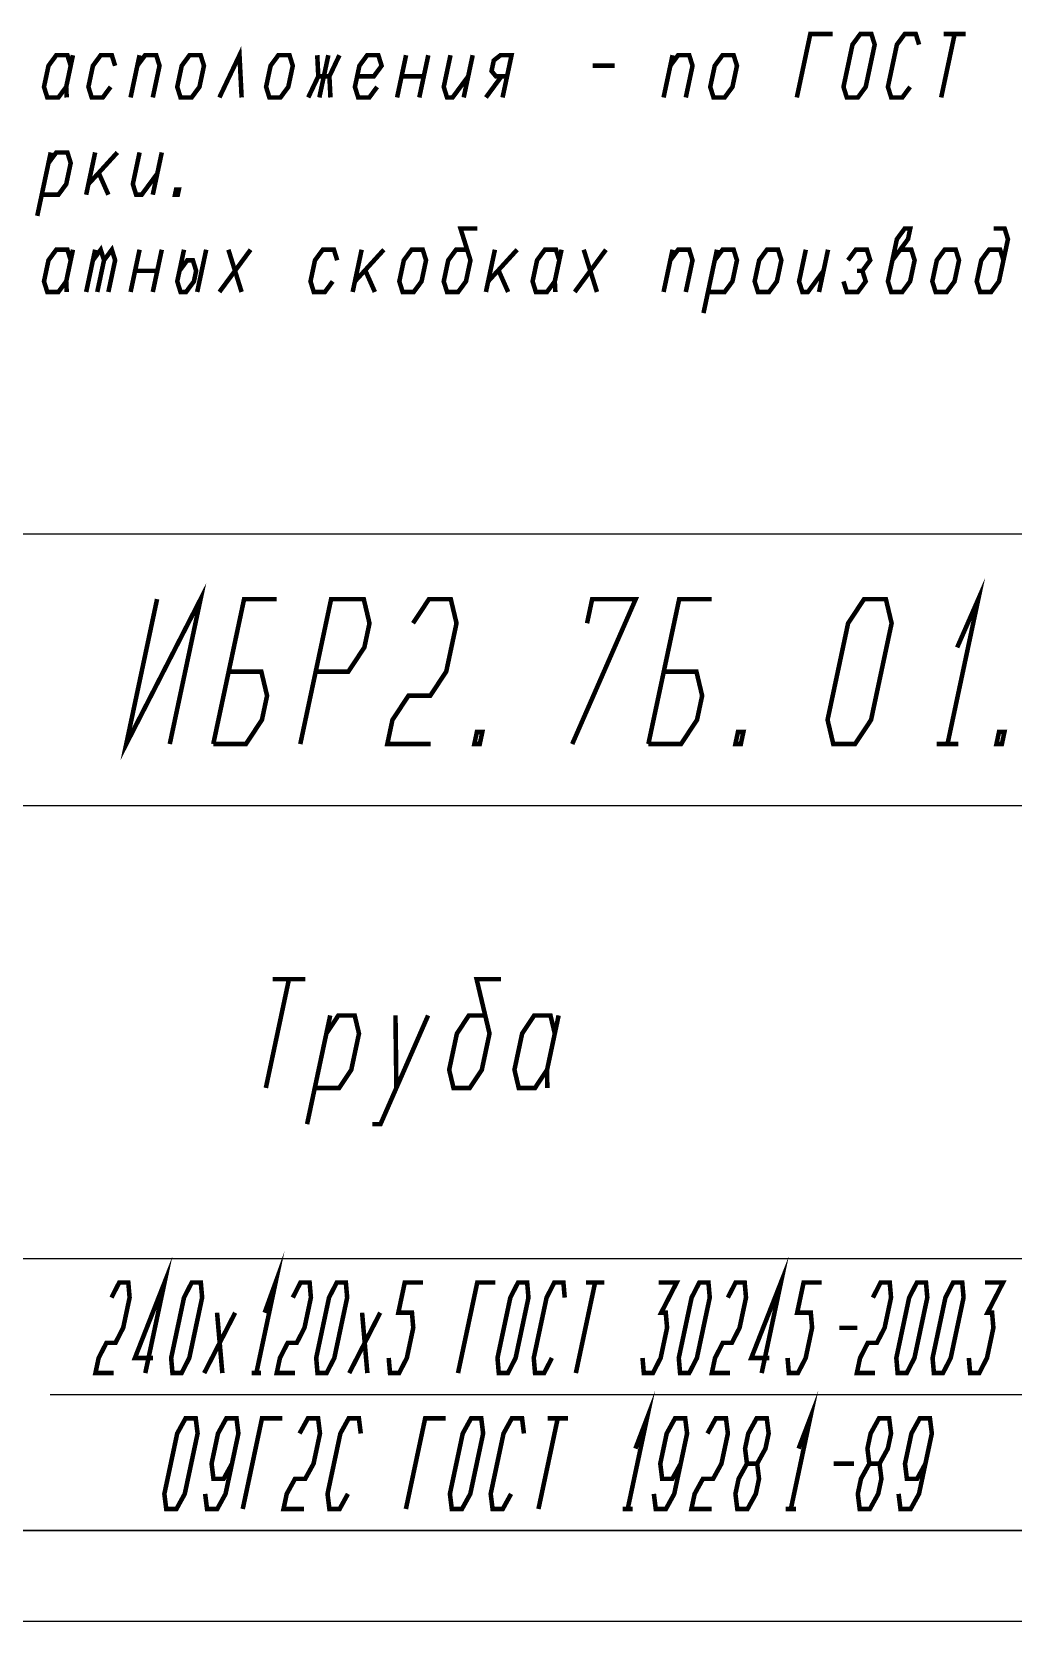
# Model space of a CAD drawing. Header units: millimetres. Extents: x 0 to 594, y 0 to 420.
# Drawn here: x 483 to 537.1, y 0 to 87.7 of the extents above; entities that cross this region are included whole.
import ezdxf

# ---------------------------------------------------------------- set-up
doc = ezdxf.new("R2010")
doc.units = ezdxf.units.MM
doc.header["$LTSCALE"] = 32.67
doc.layers.get('0').update_dxf_attribs({"linetype": 'CONTINUOUS'})

msp = doc.modelspace()

# ---------------------------------------------------------------- linework, layer by layer
at = {"color": 7, "linetype": 'CONTINUOUS'}
for p, q in [((589, 60), (404, 60)), ((589, 45), (404, 45)), ((589, 20), (404, 20)), ((539, 12.5), (484, 12.5)), ((20, 5), (589, 5)), ((589, 5), (404, 5)), ((0, 0), (594, 0))]:
    msp.add_line(p, q, dxfattribs=at)
at = {"color": 2, "linetype": 'CONTINUOUS', "const_width": 0.25}
for points in [[(525.1888125, 84.0961095), (525.9327264, 87.5961106), (527.1577427, 87.5961106)], [(527.9450537, 84.0961095), (527.7628004, 84.6794415), (528.2587672, 87.0127695), (528.6890039, 87.5961106), (529.3014939, 87.5961106), (529.4837472, 87.0127695), (528.9877804, 84.6794415), (528.5575437, 84.0961095), (527.9450537, 84.0961095)], [(531.9337434, 87.0127695), (531.7514901, 87.5961106), (531.1390001, 87.5961106), (530.7087634, 87.0127695), (530.2127966, 84.6794415), (530.3950499, 84.0961095), (531.0075399, 84.0961095), (531.4377766, 84.6794415)], [(533.8952413, 87.5961106), (533.1512911, 84.0961095)], [(533.2827513, 87.5961106), (534.5077313, 87.5961106)], [(493.3387892, 84.0961095), (494.447246, 86.4294375), (494.5638054, 84.0961095)], [(485.1357594, 85.8461055), (484.9535061, 86.4294375), (484.3410161, 86.4294375), (483.9107794, 85.8461055), (483.662796, 84.6794415), (483.8450493, 84.0961095), (484.4575393, 84.0961095), (484.887776, 84.6794415)], [(485.2597511, 86.4294375), (484.887776, 84.6794415), (484.9169249, 84.0961095)], [(487.5857556, 85.8461055), (487.4035023, 86.4294375), (486.7910123, 86.4294375), (486.3607756, 85.8461055), (486.1127922, 84.6794415), (486.2950455, 84.0961095), (486.9075355, 84.0961095), (487.3377722, 84.6794415)], [(488.4387968, 84.0961095), (488.9347635, 86.4294375)], [(488.8107719, 85.8461055), (489.2410085, 86.4294375), (489.8534985, 86.4294375), (490.0357881, 85.8461055), (489.663813, 84.0961095)], [(491.0127847, 84.6794415), (491.195038, 84.0961095), (491.807528, 84.0961095), (492.2378009, 84.6794415), (492.4857843, 85.8461055), (492.3034948, 86.4294375), (491.6910048, 86.4294375), (491.2607681, 85.8461055), (491.0127847, 84.6794415)], [(495.9127771, 84.6794415), (496.0950304, 84.0961095), (496.7075566, 84.0961095), (497.1377933, 84.6794415), (497.3857767, 85.8461055), (497.2035234, 86.4294375), (496.5909972, 86.4294375), (496.1607605, 85.8461055), (495.9127771, 84.6794415)], [(498.2387816, 84.0961095), (498.7930463, 85.2627735), (498.7347484, 86.4294375)], [(499.3472747, 86.4294375), (498.8513079, 84.0961095)], [(499.9597646, 86.4294375), (499.4055363, 85.2627735), (499.4637979, 84.0961095)], [(500.9367612, 85.2627735), (501.8555325, 85.2627735), (502.2857692, 85.8461055), (502.1035159, 86.4294375), (501.4910259, 86.4294375), (501.0607529, 85.8461055), (500.8127695, 84.6794415), (500.9950591, 84.0961095), (501.6075491, 84.0961095), (502.0377858, 84.6794415)], [(503.1388103, 84.0961095), (503.6347771, 86.4294375)], [(504.8597571, 86.4294375), (504.3637903, 84.0961095)], [(506.0847733, 86.4294375), (505.7127982, 84.6794415), (505.8950515, 84.0961095), (506.2012965, 84.0961095), (507.0617699, 85.2627735)], [(507.3097533, 86.4294375), (506.8137865, 84.0961095)], [(508.9575377, 84.0961095), (509.4535045, 86.4294375), (508.8410145, 86.4294375), (508.4727737, 86.137776), (508.348782, 85.554444), (508.5930311, 85.2627735), (509.2055211, 85.2627735)], [(513.9232603, 85.8461055), (515.1482765, 85.8461055)], [(517.8387876, 84.0961095), (518.3347544, 86.4294375)], [(518.2107627, 85.8461055), (518.6409994, 86.4294375), (519.2535256, 86.4294375), (519.4357789, 85.8461055), (519.0638038, 84.0961095)], [(520.4127755, 84.6794415), (520.5950288, 84.0961095), (521.2075551, 84.0961095), (521.6377917, 84.6794415), (521.8857751, 85.8461055), (521.7035219, 86.4294375), (521.0909956, 86.4294375), (520.6607589, 85.8461055), (520.4127755, 84.6794415)], [(498.7930463, 85.2627735), (499.4055363, 85.2627735)], [(503.3867937, 85.2627735), (504.6117737, 85.2627735)], [(508.0388027, 84.0961095), (508.8992761, 85.2627735)], [(483.2908209, 77.5621548), (484.0347711, 81.0621559)], [(483.5388043, 78.7288188), (484.4575393, 78.7288188), (484.887776, 79.3121508), (485.1357594, 80.4788148), (484.9535061, 81.0621559), (484.3410161, 81.0621559), (483.9107794, 80.4788148)], [(486.4847673, 81.0621559), (485.9888005, 78.7288188)], [(486.1127922, 79.3121508), (487.7097473, 81.0621559)], [(488.9347635, 81.0621559), (488.5627885, 79.3121508), (488.7450417, 78.7288188), (489.0512867, 78.7288188), (489.9117964, 79.8954828)], [(490.1597435, 81.0621559), (489.663813, 78.7288188)], [(486.6961696, 79.8954828), (487.2137805, 78.7288188)], [(491.0419336, 78.7288188), (490.888793, 78.7288188), (490.9507888, 79.0204893), (491.1039294, 79.0204893), (491.0419336, 78.7288188)], [(507.0035083, 75.6948652), (506.3910183, 75.6948652), (505.9607816, 75.1115332), (505.7127982, 73.9448601), (505.8950515, 73.3615281), (506.5075415, 73.3615281), (506.9377782, 73.9448601), (507.1857616, 75.1115332), (506.6390017, 76.8615292), (507.5577367, 76.8615292)], [(530.46078, 75.1115332), (531.3212534, 76.2781972), (531.4452451, 76.8615292), (531.1390001, 76.8615292), (530.7087634, 76.2781972), (530.2127966, 73.9448601), (530.3950499, 73.3615281), (531.0075399, 73.3615281), (531.4377766, 73.9448601), (531.68576, 75.1115332), (531.5035067, 75.6948652), (530.8910167, 75.6948652)], [(536.5857524, 75.1115332), (536.4034991, 75.6948652), (535.7910092, 75.6948652), (535.3607725, 75.1115332), (535.1127891, 73.9448601), (535.2950424, 73.3615281), (535.9075323, 73.3615281), (536.3378053, 73.9448601), (536.8337358, 76.2781972), (536.6514825, 76.8615292), (536.0389926, 76.8615292)], [(485.1357594, 75.1115332), (484.9535061, 75.6948652), (484.3410161, 75.6948652), (483.9107794, 75.1115332), (483.662796, 73.9448601), (483.8450493, 73.3615281), (484.4575393, 73.3615281), (484.887776, 73.9448601)], [(485.2597511, 75.6948652), (484.887776, 73.9448601), (484.9169249, 73.3615281)], [(485.9888005, 73.3615281), (486.4847673, 75.6948652)], [(486.3607756, 75.1115332), (486.7910123, 75.6948652), (486.9732656, 75.1115332), (486.6012905, 73.3615281)], [(486.9732656, 75.1115332), (487.4035023, 75.6948652), (487.5857556, 75.1115332), (487.2137805, 73.3615281)], [(488.4387968, 73.3615281), (488.9347635, 75.6948652)], [(490.1597435, 75.6948652), (489.663813, 73.3615281)], [(491.3847598, 75.6948652), (491.0127847, 73.9448601), (491.195038, 73.3615281), (491.501283, 73.3615281), (491.9315197, 73.9448601), (492.0555114, 74.5282012), (491.8732581, 75.1115332), (491.5670131, 75.1115332), (491.1367764, 74.5282012)], [(492.609776, 75.6948652), (492.1138092, 73.3615281)], [(493.3387892, 73.3615281), (495.0597722, 75.6948652)], [(493.834756, 75.6948652), (494.5638054, 73.3615281)], [(499.8357729, 75.1115332), (499.6535197, 75.6948652), (499.0409934, 75.6948652), (498.6107567, 75.1115332), (498.3627733, 73.9448601), (498.5450629, 73.3615281), (499.1575529, 73.3615281), (499.5877896, 73.9448601)], [(501.1847446, 75.6948652), (500.6888141, 73.3615281)], [(500.8127695, 73.9448601), (502.4097609, 75.6948652)], [(503.262802, 73.9448601), (503.4450553, 73.3615281), (504.0575453, 73.3615281), (504.487782, 73.9448601), (504.7357654, 75.1115332), (504.5535121, 75.6948652), (503.9410221, 75.6948652), (503.5107854, 75.1115332), (503.262802, 73.9448601)], [(508.5347695, 75.6948652), (508.0388027, 73.3615281)], [(508.1627944, 73.9448601), (509.7597495, 75.6948652)], [(512.085754, 75.1115332), (511.9035007, 75.6948652), (511.2910107, 75.6948652), (510.860774, 75.1115332), (510.6127906, 73.9448601), (510.7950439, 73.3615281), (511.4075339, 73.3615281), (511.8377706, 73.9448601)], [(512.2097457, 75.6948652), (511.8377706, 73.9448601), (511.8669196, 73.3615281)], [(512.9387952, 73.3615281), (514.6597782, 75.6948652)], [(513.434762, 75.6948652), (514.1638114, 73.3615281)], [(517.8387876, 73.3615281), (518.3347544, 75.6948652)], [(518.2107627, 75.1115332), (518.6409994, 75.6948652), (519.2535256, 75.6948652), (519.4357789, 75.1115332), (519.0638038, 73.3615281)], [(520.0408004, 72.1948641), (520.7847506, 75.6948652)], [(520.2887838, 73.3615281), (521.2075551, 73.3615281), (521.6377917, 73.9448601), (521.8857751, 75.1115332), (521.7035219, 75.6948652), (521.0909956, 75.6948652), (520.6607589, 75.1115332)], [(522.8627717, 73.9448601), (523.0450613, 73.3615281), (523.6575513, 73.3615281), (524.087788, 73.9448601), (524.3357714, 75.1115332), (524.1535181, 75.6948652), (523.5410281, 75.6948652), (523.1107551, 75.1115332), (522.8627717, 73.9448601)], [(525.6847793, 75.6948652), (525.3128042, 73.9448601), (525.4950575, 73.3615281), (525.8013025, 73.3615281), (526.6617759, 74.5282012)], [(526.9097593, 75.6948652), (526.4137925, 73.3615281)], [(527.7628004, 73.9448601), (527.9450537, 73.3615281), (528.5575437, 73.3615281), (528.9877804, 73.9448601), (528.8055271, 74.5282012), (529.2357638, 75.1115332), (529.0535105, 75.6948652), (528.4410205, 75.6948652), (528.0107838, 75.1115332)], [(532.6627928, 73.9448601), (532.8450461, 73.3615281), (533.4575361, 73.3615281), (533.8877728, 73.9448601), (534.1357562, 75.1115332), (533.9535029, 75.6948652), (533.3410129, 75.6948652), (532.9107762, 75.1115332), (532.6627928, 73.9448601)], [(488.6867802, 74.5282012), (489.9117964, 74.5282012)], [(501.3961469, 74.5282012), (501.9137941, 73.3615281)], [(508.7461718, 74.5282012), (509.2637827, 73.3615281)], [(528.4992821, 74.5282012), (528.8055271, 74.5282012)], [(489.9004486, 56.4106393), (488.1999858, 48.4106368), (492.3004493, 56.4106393), (490.5999866, 48.4106368)], [(534.0336262, 53.7439748), (535.2004534, 56.4106393), (533.4999906, 48.4106368)], [(492.9999873, 48.4106368), (494.7004501, 56.4106393), (496.5004687, 56.4106393)], [(497.7999888, 48.4106368), (499.5004515, 56.4106393), (501.3004702, 56.4106393), (501.6170479, 55.0773025), (501.3336434, 53.7439748), (500.4502207, 52.410638), (498.6502383, 52.410638)], [(504.0170486, 55.0773025), (504.9004351, 56.4106393), (506.1004354, 56.4106393), (506.4170493, 55.0773025), (505.8502405, 52.410638), (504.9668177, 51.0773013), (503.7668174, 51.0773013), (502.8833947, 49.7439736), (502.5999902, 48.4106368), (504.999991, 48.4106368)], [(512.8000115, 48.4106368), (516.3004567, 56.4106393), (513.9004559, 56.4106393), (513.6170515, 55.0773025)], [(516.9999946, 48.4106368), (518.7004574, 56.4106393), (520.5004398, 56.4106393)], [(527.2000159, 48.4106368), (526.883402, 49.7439736), (528.0170559, 55.0773025), (528.9004424, 56.4106393), (530.1004427, 56.4106393), (530.4170566, 55.0773025), (529.2834027, 49.7439736), (528.4000162, 48.4106368), (527.2000159, 48.4106368)], [(492.9999873, 48.4106368), (494.800006, 48.4106368), (495.6833925, 49.7439736), (495.9668331, 51.0773013), (495.6502192, 52.410638), (493.8502368, 52.410638)], [(516.9999946, 48.4106368), (518.8000133, 48.4106368), (519.6833998, 49.7439736), (519.9668042, 51.0773013), (519.6502266, 52.410638), (517.8502441, 52.410638)], [(507.7000009, 48.4106368), (507.3999917, 48.4106368), (507.541712, 49.0773007), (507.8417212, 49.0773007), (507.7000009, 48.4106368)], [(522.1000052, 48.4106368), (521.7999961, 48.4106368), (521.9417164, 49.0773007), (522.2416893, 49.0773007), (522.1000052, 48.4106368)], [(536.5000096, 48.4106368), (536.2000005, 48.4106368), (536.3417208, 49.0773007), (536.6416937, 49.0773007), (536.5000096, 48.4106368)], [(532.9000085, 48.4106368), (534.1000089, 48.4106368)], [(497.1753534, 35.4329794), (495.9000154, 29.4329776)], [(496.2753259, 35.4329794), (498.0753446, 35.4329794)], [(508.0002275, 33.4329788), (507.1002363, 33.4329788), (506.4376783, 32.4329785), (506.0125536, 30.4329779), (506.2499868, 29.4329776), (507.1500143, 29.4329776), (507.8125723, 30.4329779), (508.2376608, 32.4329785), (507.5253248, 35.4329794), (508.8753479, 35.4329794)], [(498.1749005, 27.432977), (499.4502385, 33.4329788)], [(498.599989, 29.4329776), (499.9500121, 29.4329776), (500.6125701, 30.4329779), (501.0376586, 32.4329785), (500.8002253, 33.4329788), (499.9002341, 33.4329788), (499.2376761, 32.4329785)], [(501.7749016, 27.432977), (502.2248972, 27.432977), (504.850222, 33.4329788)], [(503.0502396, 33.4329788), (503.1000176, 29.4329776)], [(511.8376619, 32.4329785), (511.6002286, 33.4329788), (510.7002374, 33.4329788), (510.0376794, 32.4329785), (509.6125547, 30.4329779), (509.8499879, 29.4329776), (510.7500154, 29.4329776), (511.4125734, 30.4329779)], [(512.0502242, 33.4329788), (511.4125734, 30.4329779), (511.4250088, 29.4329776)], [(495.8335239, 17.0274812), (496.4377841, 18.6941499), (495.3750084, 13.6941484)], [(489.2499998, 13.6941484), (490.3127754, 18.6941499), (488.6771364, 14.5274805), (489.6771185, 14.5274805)], [(523.2500101, 13.6941484), (524.3127858, 18.6941499), (522.6771467, 14.5274805), (523.6771289, 14.5274805)], [(487.3856649, 17.8608133), (487.8127837, 18.6941499), (488.3127748, 18.6941499), (488.3856471, 17.8608133), (488.0314006, 16.1941491), (487.6042456, 15.3608171), (487.1042545, 15.3608171), (486.6771357, 14.5274805), (486.4999944, 13.6941484), (487.5000128, 13.6941484)], [(490.7500093, 13.6941484), (490.677137, 14.5274805), (491.3856661, 17.8608133), (491.8127849, 18.6941499), (492.312776, 18.6941499), (492.3856483, 17.8608133), (491.6771191, 14.5274805), (491.2500004, 13.6941484), (490.7500093, 13.6941484)], [(497.385668, 17.8608133), (497.8127867, 18.6941499), (498.3127778, 18.6941499), (498.3856501, 17.8608133), (498.0314037, 16.1941491), (497.6042487, 15.3608171), (497.1042576, 15.3608171), (496.6771388, 14.5274805), (496.4999974, 13.6941484), (497.5000159, 13.6941484)], [(498.7500117, 13.6941484), (498.6771394, 14.5274805), (499.3856686, 17.8608133), (499.8127874, 18.6941499), (500.3127784, 18.6941499), (500.3856508, 17.8608133), (499.6771216, 14.5274805), (499.2500028, 13.6941484), (498.7500117, 13.6941484)], [(502.6771406, 14.5274805), (502.7500129, 13.6941484), (503.250004, 13.6941484), (503.6771228, 14.5274805), (504.0314055, 16.1941491), (503.9585332, 17.0274812), (503.2085284, 17.0274812), (503.5627749, 18.6941499), (504.5627933, 18.6941499)], [(506.5000005, 13.6941484), (507.5627761, 18.6941499), (508.5627946, 18.6941499)], [(508.7500148, 13.6941484), (508.6771425, 14.5274805), (509.3856354, 17.8608133), (509.8127904, 18.6941499), (510.3127815, 18.6941499), (510.3856538, 17.8608133), (509.6771246, 14.5274805), (509.2500059, 13.6941484), (508.7500148, 13.6941484)], [(512.3856544, 17.8608133), (512.3127821, 18.6941499), (511.812791, 18.6941499), (511.385636, 17.8608133), (510.6771431, 14.5274805), (510.7500154, 13.6941484), (511.2500065, 13.6941484), (511.6771252, 14.5274805)], [(514.062769, 18.6941499), (512.9999934, 13.6941484)], [(513.562778, 18.6941499), (514.5627964, 18.6941499)], [(517.5627792, 18.6941499), (518.5627976, 18.6941499), (517.7085238, 17.0274812), (517.9585375, 17.0274812), (518.0313735, 16.1941491), (517.6771271, 14.5274805), (517.2500083, 13.6941484), (516.7500172, 13.6941484), (516.6771449, 14.5274805)], [(518.7500178, 13.6941484), (518.6771455, 14.5274805), (519.3856384, 17.8608133), (519.8127935, 18.6941499), (520.3127845, 18.6941499), (520.3856569, 17.8608133), (519.6771277, 14.5274805), (519.2500089, 13.6941484), (518.7500178, 13.6941484)], [(521.385639, 17.8608133), (521.8127941, 18.6941499), (522.3127852, 18.6941499), (522.3856575, 17.8608133), (522.0313748, 16.1941491), (521.604256, 15.3608171), (521.1042649, 15.3608171), (520.6771461, 14.5274805), (520.5000048, 13.6941484), (521.4999869, 13.6941484)], [(524.6771473, 14.5274805), (524.7499834, 13.6941484), (525.2500107, 13.6941484), (525.6771295, 14.5274805), (526.031376, 16.1941491), (525.9585399, 17.0274812), (525.2085352, 17.0274812), (525.5627816, 18.6941499), (526.5628, 18.6941499)], [(529.3856415, 17.8608133), (529.8127965, 18.6941499), (530.3127876, 18.6941499), (530.3856599, 17.8608133), (530.0313772, 16.1941491), (529.6042584, 15.3608171), (529.1042673, 15.3608171), (528.6771486, 14.5274805), (528.5000072, 13.6941484), (529.4999894, 13.6941484)], [(530.7499852, 13.6941484), (530.6771129, 14.5274805), (531.3856421, 17.8608133), (531.8127971, 18.6941499), (532.3127882, 18.6941499), (532.3856605, 17.8608133), (531.6771313, 14.5274805), (531.2500126, 13.6941484), (530.7499852, 13.6941484)], [(532.7499858, 13.6941484), (532.6771135, 14.5274805), (533.3856427, 17.8608133), (533.8127977, 18.6941499), (534.3127888, 18.6941499), (534.3856611, 17.8608133), (533.677132, 14.5274805), (533.2500132, 13.6941484), (532.7499858, 13.6941484)], [(535.5627847, 18.6941499), (536.5627668, 18.6941499), (535.7085293, 17.0274812), (535.9585067, 17.0274812), (536.031379, 16.1941491), (535.6771326, 14.5274805), (535.2500138, 13.6941484), (534.7499865, 13.6941484), (534.6771141, 14.5274805)], [(492.4999962, 13.6941484), (494.2085076, 17.0274812)], [(493.2085254, 17.0274812), (493.5000146, 13.6941484)], [(500.4999987, 13.6941484), (502.20851, 17.0274812)], [(501.2085278, 17.0274812), (501.5000171, 13.6941484)], [(527.5313855, 16.1941491), (528.5314039, 16.1941491)], [(495.1249948, 13.6941484), (495.6249858, 13.6941484)], [(516.2866436, 9.5274835), (516.9221554, 11.1941476), (515.8593798, 6.1941506)], [(525.2866644, 9.5274835), (525.92214, 11.1941476), (524.8593644, 6.1941506)], [(490.4062405, 6.1941506), (490.3021165, 7.0274827), (491.0106456, 10.3608155), (491.4690161, 11.1941476), (492.0315469, 11.1941476), (492.1356346, 10.3608155), (491.4271417, 7.0274827), (490.968735, 6.1941506), (490.4062405, 6.1941506)], [(492.5521307, 7.0274827), (492.6562548, 6.1941506), (493.2187493, 6.1941506), (493.6771198, 7.0274827), (494.3856489, 10.3608155), (494.2815249, 11.1941476), (493.7190304, 11.1941476), (493.2606599, 10.3608155), (492.9063772, 8.6941469), (493.0105012, 7.8608148), (493.5729957, 7.8608148), (494.0314025, 8.6941469)], [(494.6250037, 6.1941506), (495.6877793, 11.1941476), (496.8127683, 11.1941476)], [(497.7606522, 10.3608155), (498.2190227, 11.1941476), (498.7815172, 11.1941476), (498.8856412, 10.3608155), (498.5313948, 8.6941469), (498.0730243, 7.8608148), (497.5104935, 7.8608148), (497.052123, 7.0274827), (496.8750179, 6.1941506), (498.000007, 6.1941506)], [(501.1356555, 10.3608155), (501.0315315, 11.1941476), (500.469037, 11.1941476), (500.0106665, 10.3608155), (499.3021373, 7.0274827), (499.4062614, 6.1941506), (499.9687559, 6.1941506), (500.4271263, 7.0274827)], [(503.6249883, 6.1941506), (504.6878002, 11.1941476), (505.8127892, 11.1941476)], [(506.1562679, 6.1941506), (506.0521439, 7.0274827), (506.7606368, 10.3608155), (507.2190436, 11.1941476), (507.7815381, 11.1941476), (507.8856621, 10.3608155), (507.1771329, 7.0274827), (506.7187625, 6.1941506), (506.1562679, 6.1941506)], [(510.1356401, 10.3608155), (510.0315161, 11.1941476), (509.4690216, 11.1941476), (509.0106511, 10.3608155), (508.3021219, 7.0274827), (508.406246, 6.1941506), (508.9687405, 6.1941506), (509.4271472, 7.0274827)], [(512.000265, 11.1941476), (510.9374894, 6.1941506)], [(511.4377705, 11.1941476), (512.5627958, 11.1941476)], [(517.3021428, 7.0274827), (517.4062668, 6.1941506), (517.9687614, 6.1941506), (518.4271318, 7.0274827), (519.135661, 10.3608155), (519.031537, 11.1941476), (518.4690425, 11.1941476), (518.0106357, 10.3608155), (517.6563893, 8.6941469), (517.7605133, 7.8608148), (518.3230078, 7.8608148), (518.7813783, 8.6941469)], [(520.26065, 10.3608155), (520.7190205, 11.1941476), (521.281515, 11.1941476), (521.385639, 10.3608155), (521.0313926, 8.6941469), (520.5730221, 7.8608148), (520.0105276, 7.8608148), (519.5521208, 7.0274827), (519.3750157, 6.1941506), (520.5000048, 6.1941506)], [(523.0001415, 8.6941469), (523.458512, 9.5274835), (523.6356533, 10.3608155), (523.5315293, 11.1941476), (522.9690348, 11.1941476), (522.5106643, 10.3608155), (522.3335229, 9.5274835), (522.437647, 8.6941469)], [(529.7501481, 8.6941469), (530.2085186, 9.5274835), (530.3856599, 10.3608155), (530.2815359, 11.1941476), (529.7190414, 11.1941476), (529.2606346, 10.3608155), (529.0835295, 9.5274835), (529.1876536, 8.6941469)], [(530.8021198, 7.0274827), (530.9062438, 6.1941506), (531.4687383, 6.1941506), (531.927145, 7.0274827), (532.6356379, 10.3608155), (532.5315502, 11.1941476), (531.9690194, 11.1941476), (531.5106489, 10.3608155), (531.1564025, 8.6941469), (531.2605265, 7.8608148), (531.823021, 7.8608148), (532.2813915, 8.6941469)], [(521.9062592, 6.1941506), (522.4687537, 6.1941506), (522.9271241, 7.0274827), (523.1042655, 7.8608148), (523.0001415, 8.6941469), (522.437647, 8.6941469), (521.9792765, 7.8608148), (521.8021351, 7.0274827), (521.9062592, 6.1941506)], [(527.2189047, 8.6941469), (528.3438937, 8.6941469)], [(528.6562657, 6.1941506), (529.2187603, 6.1941506), (529.6771307, 7.0274827), (529.8542721, 7.8608148), (529.7501481, 8.6941469), (529.1876536, 8.6941469), (528.7292468, 7.8608148), (528.5521417, 7.0274827), (528.6562657, 6.1941506)], [(515.5781144, 6.1941506), (516.1406089, 6.1941506)], [(524.5781353, 6.1941506), (525.1406298, 6.1941506)]]:
    msp.add_lwpolyline(points, dxfattribs=at)

doc.saveas('drawing.dxf')
